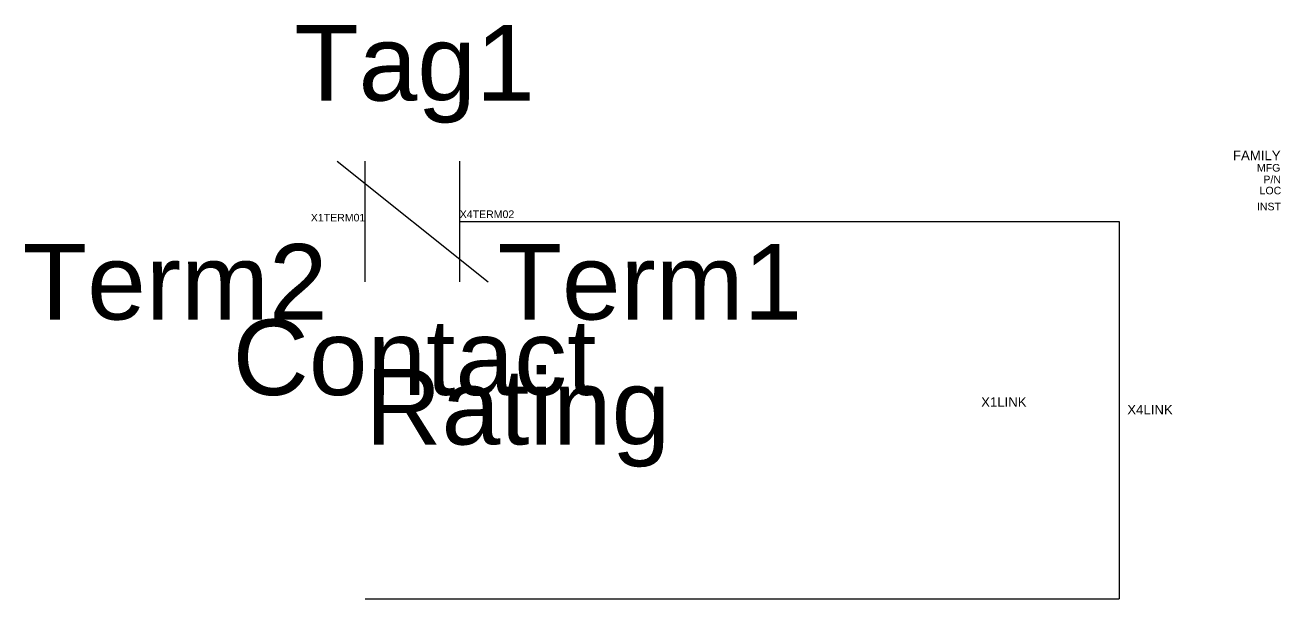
# Model space of a CAD drawing. Header units: inches. Extents: x -0.45 to 3.89, y -0.5 to 0.26.
# Drawn here: x -0.45 to 1.212, y -0.5 to 0.26 of the extents above; entities outside this region: 3.
import ezdxf
from ezdxf.enums import TextEntityAlignment as Align

# ---------------------------------------------------------------- set-up
doc = ezdxf.new("R2010")
doc.units = ezdxf.units.IN
doc.header["$MEASUREMENT"] = 0
doc.linetypes.add('ACAD_ISO02W100', pattern=[15, 12, -3])
doc.layers.add('WIRES', color=7, linetype='Continuous')
doc.styles.add('INERCONNECT TABLES', font='arial.ttf', dxfattribs={"height": 0.1})
doc.styles.add('WD', font='arial.ttf', dxfattribs={"height": 1})

msp = doc.modelspace()

# ---------------------------------------------------------------- linework, layer by layer
at = {"linetype": 'Continuous'}
for p, q in [((-0.0375, 0.08), (0.1625, -0.08)), ((0, -0.08), (0, 0.08)), ((0.125, -0.08), (0.125, 0.08))]:
    msp.add_line(p, q, dxfattribs=at)
for p, q in [((0.125, 0), (0.998, 0)), ((0, -0.5), (0.998, -0.5))]:
    msp.add_line(p, q)
at = {"layer": 'WIRES', "linetype": 'ACAD_ISO02W100'}
msp.add_line((0.998, 0), (0.998, -0.5), dxfattribs=at)

# ---------------------------------------------------------------- texts
at = {"style": 'INERCONNECT TABLES', "flags": 8}
msp.add_attdef('Tag1', text='', height=0.1, dxfattribs=at).set_placement((0.065, 0.13), align=Align.BOTTOM_CENTER)
at = {"flags": 9}
for tag, text, height, style, p in [('FAMILY', 'CR', 0.0125, 'WD', (1.2118, 0.0811)), ('MFG', '', 0.01, 'INERCONNECT TABLES', (1.2115, 0.066)), ('P/N', '', 0.01, 'INERCONNECT TABLES', (1.2123, 0.0506)), ('LOC', '', 0.01, 'INERCONNECT TABLES', (1.2127, 0.0359)), ('INST', '', 0.01, 'INERCONNECT TABLES', (1.2123, 0.0147)), ('X1TERM01', '', 0.01, 'WD', (0, 0))]:
    msp.add_attdef(tag, text=text, height=height, dxfattribs=dict(at, style=style)).set_placement(p, align=Align.RIGHT)
at = {"style": 'INERCONNECT TABLES', "flags": 8}
for tag, p in [('Desc1', (3.5, 0)), ('Desc2', (3.5, -0.15)), ('Desc3', (3.5, -0.3))]:
    msp.add_attdef(tag, text='', height=0.1, dxfattribs=at).set_placement(p, align=Align.MIDDLE_LEFT)
for tag, p, height, style, flags in [('X4TERM02', (0.125, 0.0045), 0.01, 'WD', 9), ('Rating', (0, -0.2955), 0.1, 'INERCONNECT TABLES', 8)]:
    msp.add_attdef(tag, p, '', height=height, dxfattribs=dict(style=style, flags=flags))
at = {"linetype": 'Continuous', "style": 'INERCONNECT TABLES', "flags": 8}
msp.add_attdef('Term2', text='', height=0.1, dxfattribs=at).set_placement((-0.05, -0.08), align=Align.MIDDLE_RIGHT)
msp.add_attdef('Term1', text='', height=0.1, dxfattribs=at).set_placement((0.175, -0.08), align=Align.MIDDLE_LEFT)
at = {"style": 'INERCONNECT TABLES', "flags": 8}
msp.add_attdef('Contact', text='NC', height=0.1, dxfattribs=at).set_placement((0.065, -0.13), align=Align.TOP_CENTER)
at = {"color": 7, "style": 'WD', "flags": 9}
for tag, p in [('X1LINK', (0.8755, -0.2455)), ('X4LINK', (1.069, -0.2556))]:
    msp.add_attdef(tag, text='', height=0.0125, dxfattribs=at).set_placement(p, align=Align.RIGHT)

doc.saveas('drawing.dxf')
